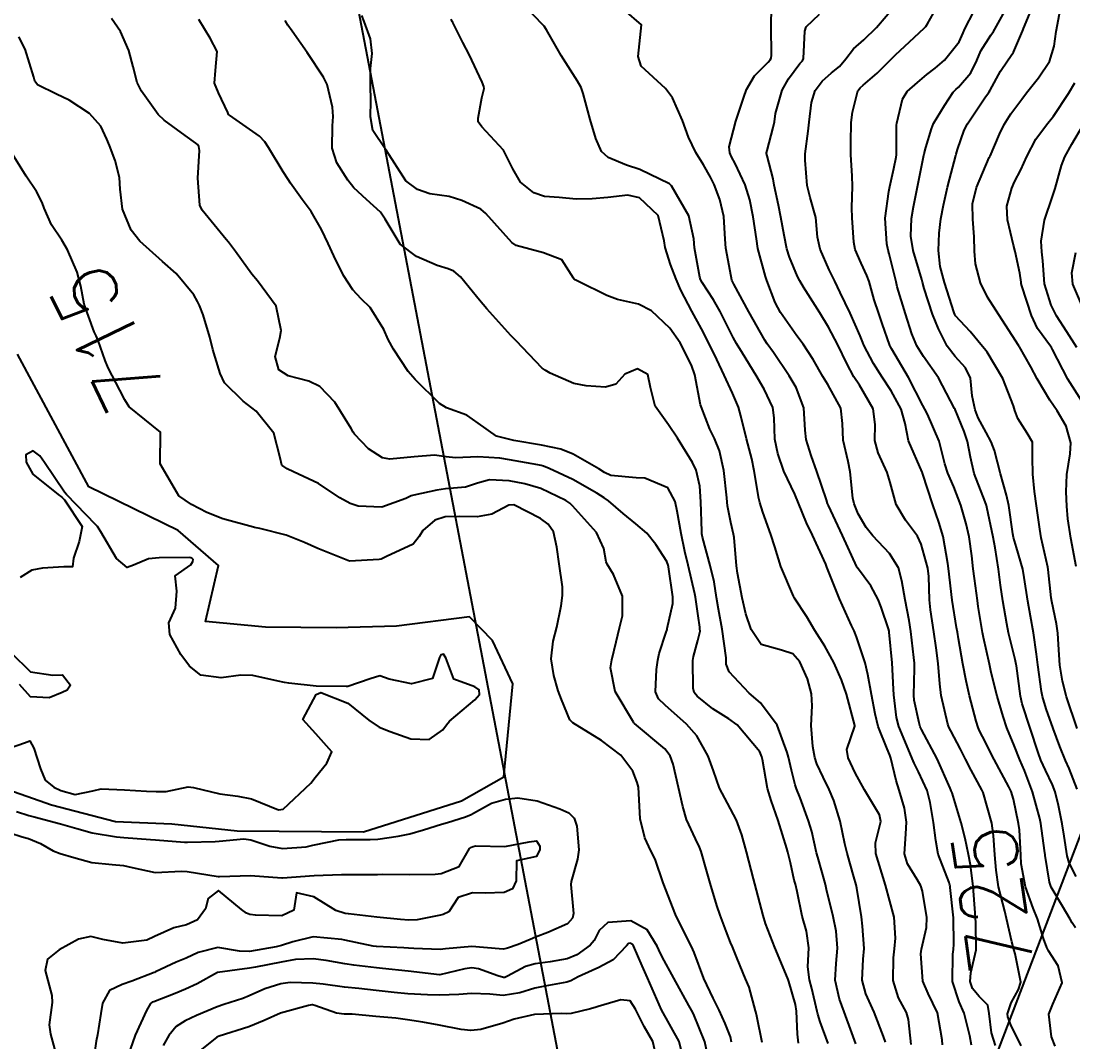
# Model space of a CAD drawing. Header units: metres. Extents: x 298520 to 308411, y 7433745 to 7450750.
# Drawn here: x 299496.4 to 299562.7, y 7449647.2 to 7449711.4 of the extents above; entities that cross this region are included whole.
import ezdxf
from ezdxf.enums import TextEntityAlignment as Align

# ---------------------------------------------------------------- set-up
doc = ezdxf.new("R2010")
doc.units = ezdxf.units.M
doc.header["$LTSCALE"] = 10
doc.linetypes.add('CONTINUO', pattern=[0])
for name, color, linetype in [('Cotas', 45, 'Continuous'), ('Curvas de Nivel 1m', 11, 'Continuous'), ('Curvas de Nivel 5m', 15, 'Continuous'), ('Hidrografia', 140, 'Continuous'), ('TEXTO', 45, 'Continuous')]:
    doc.layers.add(name, color=color, linetype=linetype)
doc.styles.add('Style-STANDARD', font='STANDARD.shx')

msp = doc.modelspace()

# ---------------------------------------------------------------- linework, layer by layer
at = {"layer": 'Curvas de Nivel 1m', "flags": 128}
for points, elevation in [([(299557.771, 7449646.934), (299557.511, 7449647.719), (299557.368, 7449648.941), (299557.281, 7449649.474), (299556.754, 7449650.015), (299556.329, 7449650.517), (299556.179, 7449650.949), (299556.226, 7449651.493), (299556.558, 7449652.944), (299556.535, 7449654.669), (299556.51, 7449654.945), (299556.489, 7449655.274), (299556.359, 7449656.947), (299556.203, 7449658.297), (299556.081, 7449658.952), (299555.871, 7449659.954), (299555.607, 7449660.959), (299555.035, 7449662.844), (299554.989, 7449662.969), (299554.965, 7449663.021), (299554.915, 7449663.137), (299554.092, 7449664.978), (299553.118, 7449666.822), (299553.037, 7449666.989), (299552.957, 7449667.256), (299552.657, 7449668.672), (299552.631, 7449668.995), (299552.673, 7449670.668), (299552.667, 7449670.995), (299552.633, 7449671.369), (299552.445, 7449672.996), (299552.337, 7449673.7), (299552.088, 7449675), (299551.881, 7449676.186), (299551.663, 7449677.004), (299551.086, 7449677.908), (299550.047, 7449679.026), (299549.623, 7449679.548), (299549.117, 7449680.418), (299548.86, 7449681.043), (299548.783, 7449681.388), (299548.627, 7449683.045), (299548.492, 7449683.714), (299548.181, 7449685.05), (299548.13, 7449686.104), (299548.024, 7449687.052), (299547.215, 7449688.544), (299546.898, 7449689.065), (299546.296, 7449690.137), (299545.648, 7449691.084), (299545.251, 7449691.627), (299544.238, 7449693.096), (299543.902, 7449693.723), (299543.374, 7449695.109), (299543.352, 7449695.167), (299543.295, 7449695.348), (299542.811, 7449697.115), (299542.711, 7449697.727), (299542.514, 7449699.118), (299542.29, 7449700.185), (299542.003, 7449701.124), (299541.376, 7449702.477), (299541.139, 7449702.892), (299541.035, 7449703.135), (299541, 7449703.525), (299541.413, 7449705.13), (299541.914, 7449706.639), (299542.081, 7449707.124), (299542.582, 7449707.983), (299543.459, 7449708.86), (299543.578, 7449708.991), (299543.639, 7449709.107), (299543.659, 7449709.301), (299543.634, 7449711.108), (299543.642, 7449711.265), (299543.681, 7449713.107)], 724), ([(299562.808, 7449654.341), (299562.598, 7449654.661), (299562.475, 7449654.875), (299562.003, 7449655.704), (299561.282, 7449656.893), (299561.165, 7449657.214), (299560.906, 7449658.899), (299560.899, 7449658.935), (299560.866, 7449659.197), (299560.622, 7449660.903), (299560.561, 7449661.23), (299560.101, 7449662.908), (299559.591, 7449664.248), (299559.31, 7449664.916), (299558.942, 7449665.818), (299558.493, 7449666.925), (299558.256, 7449667.635), (299557.875, 7449668.931), (299557.508, 7449670.424), (299557.402, 7449670.936), (299557.028, 7449672.613), (299556.964, 7449672.941), (299556.684, 7449674.58), (299556.63, 7449674.946), (299556.445, 7449676.328), (299556.367, 7449676.951), (299556.274, 7449677.763), (299556.107, 7449678.955), (299555.934, 7449679.781), (299555.581, 7449680.963), (299555.14, 7449682.112), (299554.769, 7449682.974), (299554.58, 7449683.555), (299554.228, 7449684.979), (299553.497, 7449686.68), (299553.318, 7449686.989), (299553.196, 7449687.229), (299552.302, 7449688.999), (299551.241, 7449690.787), (299551.158, 7449690.927), (299551.117, 7449691.012), (299550.63, 7449692.392), (299550.414, 7449693.023), (299550.139, 7449693.885), (299549.813, 7449695.032), (299549.678, 7449695.416), (299549.304, 7449696.188), (299548.926, 7449697.044), (299548.846, 7449697.519), (299548.746, 7449699.046), (299548.713, 7449699.682), (299548.756, 7449701.046), (299548.744, 7449701.671), (299548.666, 7449703.047), (299548.655, 7449703.786), (299548.678, 7449705.047), (299548.756, 7449705.71), (299549.095, 7449707.043), (299549.244, 7449707.233), (299549.438, 7449707.398), (299550.309, 7449708.168), (299551.17, 7449709.014), (299551.466, 7449709.308), (299552.346, 7449710.13), (299553.276, 7449710.992), (299553.376, 7449711.099), (299553.486, 7449711.256), (299554.434, 7449712.976)], 727), ([(299554.442, 7449646.973), (299554.411, 7449647.288), (299554.121, 7449648.976), (299553.531, 7449650.207), (299553.203, 7449650.986), (299553.068, 7449652.708), (299553.109, 7449652.987), (299553.43, 7449654.36), (299553.454, 7449654.984), (299553.182, 7449656.642), (299553.065, 7449656.988), (299552.847, 7449657.391), (299552.228, 7449658.371), (299552.045, 7449659.002), (299552.128, 7449660.254), (299552.164, 7449661.001), (299552.033, 7449661.866), (299551.711, 7449663.008), (299551.521, 7449663.613), (299551.182, 7449665.016), (299551.12, 7449665.203), (299550.942, 7449665.602), (299550.378, 7449667.026), (299550.183, 7449667.816), (299549.971, 7449669.03), (299549.73, 7449670.298), (299549.567, 7449671.034), (299549.027, 7449672.67), (299548.865, 7449673.042), (299548.702, 7449673.377), (299547.95, 7449675.051), (299547.182, 7449676.949), (299547.139, 7449677.059), (299547.076, 7449677.237), (299546.254, 7449679.073), (299545.874, 7449679.842), (299545.372, 7449681.086), (299545.131, 7449681.643), (299544.449, 7449683.097), (299544.055, 7449684.21), (299543.88, 7449685.103), (299543.831, 7449686.459), (299543.738, 7449687.105), (299543.21, 7449688.26), (299542.7, 7449689.115), (299541.829, 7449690.532), (299541.468, 7449691.128), (299541.249, 7449691.523), (299540.435, 7449693.143), (299540.015, 7449693.884), (299539.291, 7449694.985), (299539.194, 7449695.161), (299539.145, 7449695.311), (299538.813, 7449697.165), (299538.77, 7449697.716), (299538.451, 7449699.169), (299537.362, 7449701.061), (299537.234, 7449701.181), (299535.372, 7449702.101), (299534.524, 7449702.362), (299533.379, 7449702.84), (299532.96, 7449703.234), (299532.591, 7449704.042), (299532.243, 7449705.242), (299531.791, 7449706.885), (299531.664, 7449707.248), (299531.439, 7449707.658), (299530.406, 7449709.261), (299529.479, 7449710.881), (299529.332, 7449711.123), (299529.205, 7449711.274), (299528.361, 7449712.156)], 722), ([(299561.535, 7449646.888), (299561.301, 7449647.464), (299561.143, 7449648.894), (299561.388, 7449649.529), (299561.976, 7449650.882), (299561.723, 7449651.942), (299561.117, 7449652.895), (299561.002, 7449653.104), (299560.801, 7449653.667), (299560.428, 7449654.904), (299560.156, 7449655.574), (299559.662, 7449656.912), (299559.397, 7449658.376), (299559.36, 7449658.915), (299559.281, 7449660.514), (299559.231, 7449660.917), (299558.906, 7449662.443), (299558.764, 7449662.921), (299558.621, 7449663.218), (299557.691, 7449664.932), (299556.947, 7449666.387), (299556.762, 7449666.753), (299556.678, 7449666.944), (299556.551, 7449667.355), (299556.141, 7449668.953), (299555.92, 7449669.884), (299555.726, 7449670.959), (299555.453, 7449672.537), (299555.372, 7449672.965), (299555.32, 7449673.25), (299555.053, 7449674.97), (299554.818, 7449676.973), (299554.778, 7449677.273), (299554.472, 7449678.976), (299554.212, 7449679.879), (299553.833, 7449680.983), (299553.182, 7449682.96), (299553.17, 7449682.99), (299553.153, 7449683.026), (299552.3, 7449684.999), (299552.079, 7449686.106), (299551.826, 7449687.004), (299551.21, 7449688.15), (299550.624, 7449689.019), (299550.086, 7449689.882), (299549.485, 7449691.036), (299549.413, 7449691.205), (299549.252, 7449691.615), (299548.616, 7449693.047), (299547.985, 7449694.354), (299547.645, 7449695.056), (299547.3, 7449695.772), (299546.735, 7449697.066), (299546.566, 7449697.826), (299546.45, 7449699.069), (299546.107, 7449700.321), (299545.908, 7449701.075), (299545.775, 7449702.68), (299545.791, 7449703.076), (299545.972, 7449704.506), (299546.041, 7449705.074), (299546.192, 7449706.306), (299546.421, 7449707.07), (299546.849, 7449707.658), (299547.45, 7449708.184), (299547.937, 7449708.574), (299548.354, 7449709.051), (299548.827, 7449709.689), (299549.475, 7449710.261), (299550.27, 7449711.028), (299551.497, 7449712.455)], 726), ([(299562.863, 7449677.087), (299562.51, 7449678.879), (299562.325, 7449680.092), (299562.263, 7449680.883), (299562.229, 7449681.791), (299562.26, 7449682.883), (299562.47, 7449684.185), (299562.518, 7449684.88), (299562.221, 7449685.922), (299561.652, 7449686.885), (299561.203, 7449687.556), (299560.407, 7449688.902), (299559.989, 7449689.667), (299559.279, 7449690.919), (299559.267, 7449690.943), (299559.244, 7449690.982), (299557.974, 7449692.933), (299557.28, 7449694.054), (299556.835, 7449694.947), (299556.506, 7449696.154), (299556.45, 7449696.953), (299556.429, 7449697.851), (299556.337, 7449698.955), (299556.332, 7449699.934), (299556.578, 7449700.952), (299557.382, 7449702.857), (299557.413, 7449702.909), (299557.427, 7449702.94), (299558.016, 7449704.322), (299558.317, 7449704.931), (299558.747, 7449705.599), (299559.429, 7449706.529), (299559.735, 7449706.915), (299560.49, 7449707.862), (299561.179, 7449708.894), (299561.473, 7449709.85), (299561.592, 7449710.779), (299561.613, 7449710.889), (299561.919, 7449712.465)], 731), ([(299545.356, 7449647.08), (299545.291, 7449647.644), (299545.239, 7449649.083), (299545.179, 7449649.515), (299544.762, 7449650.965), (299544.716, 7449651.09), (299544.675, 7449651.18), (299543.866, 7449653.099), (299543.294, 7449654.62), (299543.143, 7449655.107), (299542.831, 7449656.303), (299542.614, 7449657.112), (299542.529, 7449657.43), (299542.088, 7449659.118), (299541.8, 7449660.194), (299541.46, 7449661.124), (299540.899, 7449662.187), (299540.392, 7449663.138), (299540.003, 7449664.223), (299539.681, 7449665.149), (299538.952, 7449666.436), (299538.312, 7449667.167), (299536.975, 7449668.369), (299536.554, 7449668.762), (299536.358, 7449669.189), (299536.414, 7449670.606), (299536.494, 7449671.188), (299536.591, 7449671.605), (299537.03, 7449672.953), (299537.082, 7449673.13), (299537.097, 7449673.179), (299537.455, 7449674.77), (299537.453, 7449675.176), (299537.17, 7449677.08), (299537.149, 7449677.179), (299537.076, 7449677.405), (299536.387, 7449678.482), (299535.8, 7449679.193), (299535.109, 7449679.784), (299534.328, 7449680.425), (299533.401, 7449681.226), (299533.126, 7449681.423), (299532.662, 7449681.703), (299531.143, 7449682.565), (299529.65, 7449683.273), (299529.29, 7449683.414), (299529.155, 7449683.446), (299528.953, 7449683.484), (299527.158, 7449683.805), (299526.56, 7449683.905), (299525.16, 7449683.992), (299523.76, 7449683.942), (299523.159, 7449683.995), (299522.424, 7449684.094), (299521.159, 7449683.99), (299519.617, 7449683.852), (299519.158, 7449683.93), (299518.267, 7449684.506), (299517.4, 7449685.417), (299517.307, 7449685.55), (299517.178, 7449685.787), (299516.15, 7449687.431), (299515.213, 7449688.42), (299514.525, 7449688.76), (299513.219, 7449689.096), (299512.637, 7449689.476), (299512.393, 7449690.316), (299512.686, 7449691.476), (299512.782, 7449691.943), (299512.464, 7449693.478), (299511.289, 7449695.083), (299510.922, 7449695.494), (299509.893, 7449696.918), (299509.46, 7449697.509), (299509.316, 7449697.687), (299507.797, 7449699.533), (299507.655, 7449699.844), (299507.533, 7449701.537), (299507.631, 7449703.294), (299507.597, 7449703.537), (299507.515, 7449703.659), (299507.395, 7449703.75), (299506.72, 7449704.226), (299505.409, 7449705.206), (299505.03, 7449705.564), (299503.97, 7449707.032), (299503.7, 7449707.577), (299503.448, 7449708.568), (299503.181, 7449709.584), (299502.659, 7449710.776), (299502.083, 7449711.601)], 717), ([(299547.229, 7449647.055), (299546.737, 7449648.419), (299546.578, 7449648.899), (299546.54, 7449649.063), (299546.203, 7449650.513), (299546.062, 7449651.071), (299545.959, 7449651.888), (299546.014, 7449653.072), (299545.863, 7449654.133), (299545.602, 7449655.078), (299545.288, 7449656.631), (299545.169, 7449657.085), (299545.1, 7449657.341), (299544.856, 7449658.44), (299544.695, 7449659.092), (299544.632, 7449659.325), (299544.091, 7449661.098), (299543.642, 7449662.363), (299543.418, 7449663.105), (299543.095, 7449664.944), (299543.061, 7449665.109), (299542.937, 7449665.413), (299541.496, 7449667.125), (299540.967, 7449667.491), (299539.965, 7449668.137), (299538.981, 7449668.921), (299538.786, 7449669.162), (299538.723, 7449669.425), (299538.704, 7449671.163), (299538.739, 7449671.431), (299539.022, 7449672.436), (299539.162, 7449673.027), (299539.157, 7449673.158), (299539.142, 7449673.267), (299539.041, 7449673.988), (299538.882, 7449675.162), (299538.84, 7449675.377), (299538.414, 7449677.167), (299538.214, 7449678.041), (299537.971, 7449679.171), (299537.72, 7449680.571), (299537.595, 7449681.175), (299537.136, 7449682.038), (299535.694, 7449682.645), (299535.145, 7449682.674), (299533.545, 7449682.826), (299533.15, 7449683.007), (299532.782, 7449683.234), (299531.162, 7449684.173), (299530.383, 7449684.479), (299529.167, 7449684.732), (299527.433, 7449685.034), (299527.171, 7449685.085), (299526.335, 7449685.308), (299525.181, 7449686.114), (299524.47, 7449686.615), (299523.19, 7449687.087), (299522.739, 7449687.355), (299521.215, 7449688.861), (299520.77, 7449689.375), (299519.845, 7449690.776), (299519.523, 7449691.387), (299519.252, 7449692.006), (299518.383, 7449693.403), (299517.813, 7449693.947), (299517.284, 7449694.509), (299516.694, 7449695.426), (299516.089, 7449696.648), (299515.738, 7449697.436), (299515.326, 7449698.318), (299514.661, 7449699.45), (299514.1, 7449700.209), (299513.361, 7449701.237), (299513.209, 7449701.472), (299512.891, 7449701.954), (299511.973, 7449703.484), (299511.75, 7449703.838), (299511.4, 7449704.181), (299509.516, 7449705.509), (299509.466, 7449705.562), (299509.415, 7449705.673), (299508.836, 7449706.928), (299508.584, 7449707.523), (299508.643, 7449708.324), (299508.745, 7449709.521), (299508.312, 7449710.368), (299507.596, 7449711.538)], 718), ([(299548.971, 7449647.038), (299548.73, 7449647.725), (299548.238, 7449649.045), (299547.944, 7449649.855), (299547.677, 7449651.051), (299547.734, 7449652.095), (299547.82, 7449653.05), (299547.728, 7449654.127), (299547.554, 7449655.053), (299547.136, 7449656.759), (299547.058, 7449657.058), (299546.85, 7449657.815), (299546.578, 7449658.782), (299546.507, 7449659.065), (299546.203, 7449660.397), (299546.003, 7449661.073), (299545.463, 7449662.523), (299545.246, 7449663.085), (299545.163, 7449663.334), (299544.925, 7449664.26), (299544.725, 7449665.092), (299544.655, 7449665.375), (299544.026, 7449667.099), (299542.977, 7449668.505), (299542.264, 7449669.117), (299540.996, 7449670.464), (299540.816, 7449670.948), (299540.805, 7449671.133), (299540.803, 7449671.336), (299540.554, 7449673.137), (299540.319, 7449674.415), (299540.207, 7449675.143), (299540.048, 7449676.13), (299539.798, 7449677.149), (299539.32, 7449678.936), (299539.275, 7449679.157), (299539.265, 7449679.318), (299539.218, 7449681.159), (299539.138, 7449682.142), (299538.919, 7449683.162), (299538.687, 7449683.636), (299537.747, 7449685.174), (299537.181, 7449686.019), (299536.339, 7449687.189), (299536.034, 7449688.368), (299535.883, 7449689.193), (299535.226, 7449689.545), (299534.414, 7449689.212), (299533.852, 7449688.581), (299533.21, 7449688.39), (299531.994, 7449688.459), (299531.213, 7449688.62), (299529.724, 7449689.272), (299529.396, 7449689.449), (299529.226, 7449689.584), (299527.573, 7449691.297), (299527.248, 7449691.636), (299525.737, 7449693.315), (299525.278, 7449693.856), (299524.626, 7449694.67), (299524.076, 7449695.338), (299523.646, 7449695.695), (299523.298, 7449695.842), (299522.608, 7449696.049), (299521.305, 7449696.622), (299520.28, 7449697.38), (299519.337, 7449698.968), (299519.032, 7449699.395), (299518.141, 7449700.198), (299517.358, 7449700.943), (299516.974, 7449701.424), (299516.29, 7449702.52), (299515.983, 7449703.434), (299516.002, 7449704.839), (299516.048, 7449705.434), (299516.011, 7449706.026), (299515.667, 7449707.438), (299515.44, 7449707.917), (299514.408, 7449709.451), (299513.476, 7449710.795), (299513.204, 7449711.188), (299513.019, 7449711.467)], 719), ([(299552.461, 7449646.994), (299552.298, 7449648.556), (299552.162, 7449648.999), (299551.667, 7449649.922), (299551.318, 7449651.012), (299551.34, 7449652.457), (299551.411, 7449653.011), (299551.476, 7449653.686), (299551.386, 7449655.011), (299550.843, 7449657.02), (299550.24, 7449659.026), (299550.21, 7449659.686), (299550.552, 7449661.023), (299550.47, 7449661.444), (299549.527, 7449663.034), (299548.923, 7449664.096), (299548.485, 7449665.044), (299548.415, 7449665.572), (299548.921, 7449667.04), (299548.922, 7449667.082), (299548.393, 7449669.046), (299548.079, 7449669.962), (299547.596, 7449671.054), (299547.018, 7449672.071), (299546.397, 7449673.07), (299545.884, 7449673.92), (299545.117, 7449675.089), (299545.094, 7449675.13), (299545.054, 7449675.214), (299544.244, 7449677.098), (299543.872, 7449678.321), (299543.631, 7449679.105), (299543.117, 7449680.503), (299542.925, 7449681.112), (299542.872, 7449681.367), (299542.57, 7449683.116), (299542.414, 7449683.864), (299542.084, 7449685.121), (299541.727, 7449686.585), (299541.577, 7449687.126), (299541.206, 7449688.002), (299540.674, 7449689.138), (299540.211, 7449690.124), (299539.718, 7449691.153), (299539.256, 7449692.049), (299538.651, 7449693.166), (299537.962, 7449694.497), (299537.656, 7449695.176), (299537.302, 7449696.11), (299536.956, 7449697.184), (299536.908, 7449697.595), (299536.524, 7449699.188), (299535.354, 7449700.316), (299534.616, 7449700.472), (299533.354, 7449700.331), (299532.358, 7449700.235), (299531.353, 7449700.233), (299530.296, 7449700.319), (299529.354, 7449700.385), (299528.691, 7449700.615), (299527.854, 7449701.293), (299527.375, 7449702.132), (299526.774, 7449703.306), (299525.408, 7449704.779), (299525.179, 7449705.092), (299525.178, 7449705.324), (299525.426, 7449706.612), (299525.562, 7449707.188), (299525.546, 7449707.319), (299525.437, 7449707.594), (299524.617, 7449709.333), (299524.227, 7449710.096), (299523.593, 7449711.348), (299523.556, 7449711.422), (299523.485, 7449711.555)], 721), ([(299556.26, 7449646.955), (299556.151, 7449647.533), (299555.794, 7449648.959), (299555.477, 7449649.686), (299555.057, 7449650.966), (299555.082, 7449652.672), (299555.124, 7449652.965), (299555.147, 7449653.315), (299555.136, 7449654.965), (299554.924, 7449656.886), (299554.917, 7449656.969), (299554.904, 7449657.029), (299554.845, 7449657.196), (299554.167, 7449658.977), (299554.016, 7449659.834), (299553.858, 7449660.98), (299553.663, 7449662.22), (299553.465, 7449662.984), (299552.925, 7449664.17), (299552.649, 7449664.713), (299552.527, 7449664.996), (299552.056, 7449666.116), (299551.694, 7449667.009), (299551.545, 7449667.588), (299551.363, 7449669.014), (299551.341, 7449669.37), (299551.267, 7449671.016), (299551.079, 7449672.963), (299551.074, 7449673.01), (299551.034, 7449673.168), (299550.567, 7449674.536), (299550.372, 7449675.02), (299549.915, 7449675.881), (299549.073, 7449677.01), (299549.055, 7449677.04), (299549.041, 7449677.073), (299548.125, 7449679.05), (299547.244, 7449680.936), (299547.195, 7449681.059), (299547.126, 7449681.285), (299546.516, 7449683.07), (299546.164, 7449684.076), (299545.838, 7449685.08), (299545.78, 7449685.682), (299545.698, 7449687.082), (299545.212, 7449688.372), (299544.776, 7449689.094), (299543.779, 7449690.563), (299543.395, 7449691.108), (299543.246, 7449691.336), (299542.228, 7449693.12), (299541.29, 7449694.87), (299541.196, 7449695.036), (299541.16, 7449695.132), (299540.86, 7449696.688), (299540.789, 7449697.138), (299540.752, 7449697.708), (299540.659, 7449699.14), (299540.412, 7449700.203), (299540.056, 7449701.15), (299539.828, 7449701.614), (299539.375, 7449702.378), (299538.894, 7449703.165), (299538.438, 7449704.129), (299538.058, 7449705.174), (299537.427, 7449706.611), (299536.994, 7449707.184), (299535.454, 7449708.604), (299535.266, 7449709.203), (299535.483, 7449711.2), (299534.396, 7449712.121)], 723), ([(299562.85, 7449657.571), (299562.417, 7449658.435), (299562.296, 7449658.879), (299562.109, 7449660.115), (299561.977, 7449660.884), (299561.739, 7449662.048), (299561.541, 7449662.891), (299561.374, 7449663.349), (299560.927, 7449664.265), (299560.638, 7449664.903), (299560.456, 7449665.387), (299559.954, 7449666.91), (299559.45, 7449668.441), (299559.339, 7449668.916), (299559.095, 7449670.826), (299559.084, 7449670.919), (299559.008, 7449671.245), (299558.597, 7449672.924), (299558.477, 7449673.487), (299558.228, 7449674.928), (299558.081, 7449675.912), (299557.953, 7449676.931), (299557.758, 7449678.268), (299557.627, 7449678.935), (299557.228, 7449680.832), (299557.202, 7449680.939), (299557.126, 7449681.16), (299556.437, 7449682.951), (299556.19, 7449683.981), (299556.017, 7449684.957), (299555.81, 7449685.592), (299555.224, 7449686.97), (299555.194, 7449687.039), (299554.185, 7449688.98), (299553.236, 7449690.325), (299552.812, 7449690.994), (299552.501, 7449691.747), (299552.107, 7449693.002), (299551.586, 7449694.71), (299551.507, 7449695.008), (299551.301, 7449695.865), (299551.071, 7449696.774), (299551.006, 7449697.015), (299550.929, 7449697.406), (299550.82, 7449699.018), (299551.055, 7449700.71), (299551.123, 7449701.014), (299551.374, 7449702.149), (299551.524, 7449702.866), (299551.539, 7449703.008), (299551.536, 7449704.884), (299551.548, 7449705.009), (299551.912, 7449706.521), (299552.202, 7449707.002), (299552.858, 7449707.58), (299553.449, 7449708.065), (299553.964, 7449708.474), (299554.57, 7449708.973), (299555.475, 7449710.137), (299555.736, 7449710.702), (299555.845, 7449710.956), (299556.409, 7449712.036)], 728), ([(299562.915, 7449663.074), (299562.416, 7449664.366), (299562.193, 7449664.881), (299561.818, 7449665.764), (299561.4, 7449666.893), (299560.971, 7449668.127), (299560.739, 7449668.902), (299560.678, 7449669.211), (299560.443, 7449670.906), (299560.346, 7449671.574), (299560.172, 7449672.909), (299559.984, 7449673.97), (299559.8, 7449674.913), (299559.585, 7449676.397), (299559.485, 7449676.916), (299559.093, 7449678.287), (299558.913, 7449678.922), (299558.873, 7449679.154), (299558.62, 7449680.925), (299558.467, 7449681.593), (299558.093, 7449682.931), (299557.705, 7449684.397), (299557.506, 7449684.937), (299557.179, 7449685.523), (299556.687, 7449686.446), (299556.488, 7449686.951), (299556.312, 7449687.848), (299556.194, 7449688.955), (299555.874, 7449689.605), (299555.236, 7449690.307), (299554.722, 7449690.975), (299554.183, 7449692.052), (299553.81, 7449692.985), (299553.287, 7449694.607), (299553.18, 7449694.991), (299553.127, 7449695.159), (299552.579, 7449696.997), (299552.43, 7449697.895), (299552.485, 7449698.999), (299552.616, 7449699.732), (299552.86, 7449700.995), (299552.941, 7449701.42), (299553.266, 7449702.991), (299553.29, 7449703.085), (299553.39, 7449703.481), (299553.732, 7449704.663), (299553.871, 7449704.985), (299554.571, 7449706.12), (299555.117, 7449706.965), (299555.269, 7449707.129), (299555.438, 7449707.271), (299556.225, 7449708.178), (299556.595, 7449708.949), (299556.856, 7449709.559), (299557.479, 7449710.554), (299557.638, 7449710.781), (299557.737, 7449710.937), (299558.368, 7449712.057)], 729), ([(299543.068, 7449647.107), (299542.74, 7449648.769), (299542.675, 7449649.044), (299542.66, 7449649.111), (299542.246, 7449650.606), (299542.035, 7449651.121), (299541.504, 7449652.408), (299541.198, 7449653.134), (299541.077, 7449653.417), (299540.803, 7449654.124), (299540.428, 7449655.144), (299540.226, 7449655.742), (299539.802, 7449657.146), (299539.586, 7449657.884), (299539.232, 7449659.154), (299539.133, 7449659.423), (299538.871, 7449659.939), (299538.312, 7449661.166), (299538.079, 7449661.985), (299537.8, 7449663.171), (299537.464, 7449664.638), (299537.278, 7449665.177), (299536.939, 7449665.608), (299535.035, 7449667.209), (299534.998, 7449667.245), (299534.964, 7449667.283), (299533.807, 7449669.222), (299533.521, 7449670.701), (299533.6, 7449671.224), (299533.885, 7449672.357), (299534.097, 7449673.219), (299534.273, 7449673.985), (299534.285, 7449675.218), (299533.713, 7449676.584), (299533.316, 7449677.228), (299533.251, 7449677.394), (299533.093, 7449678.234), (299532.645, 7449679.235), (299531.12, 7449680.916), (299530.949, 7449681.081), (299530.7, 7449681.256), (299529.134, 7449682.003), (299528.129, 7449682.299), (299527.141, 7449682.49), (299525.907, 7449682.546), (299525.138, 7449682.331), (299524.378, 7449682.088), (299523.132, 7449681.973), (299522.578, 7449681.908), (299521.126, 7449681.584), (299520.962, 7449681.536), (299520.628, 7449681.377), (299519.117, 7449680.837), (299517.634, 7449680.899), (299517.119, 7449681.067), (299516.481, 7449681.426), (299515.136, 7449682.318), (299513.554, 7449683.057), (299513.149, 7449683.236), (299512.827, 7449683.473), (299512.707, 7449683.925), (299512.316, 7449685.479), (299511.194, 7449686.865), (299510.375, 7449687.498), (299509.214, 7449688.658), (299508.942, 7449689.236), (299508.847, 7449689.516), (299508.48, 7449690.766), (299508.276, 7449691.525), (299507.864, 7449692.931), (299507.628, 7449693.535), (299507.515, 7449693.776), (299507.28, 7449694.209), (299506.167, 7449695.551), (299505.3, 7449696.304), (299503.88, 7449697.574), (299503.323, 7449698.281), (299502.774, 7449699.589), (299502.628, 7449700.864), (299502.588, 7449701.592), (299502.317, 7449702.658), (299501.957, 7449703.602), (299501.793, 7449704), (299501.405, 7449704.819), (299500.698, 7449705.617), (299499.421, 7449706.451), (299498.625, 7449706.842), (299497.431, 7449707.434), (299497.262, 7449707.662), (299497.189, 7449707.91), (299496.652, 7449709.668), (299496.257, 7449710.454)], 716), ([(299563.202, 7449687.498), (299562.328, 7449688.879), (299561.373, 7449690.757), (299561.302, 7449690.889), (299561.244, 7449690.977), (299560.429, 7449692.077), (299560.032, 7449692.908), (299559.436, 7449694.772), (299559.398, 7449694.918), (299559.382, 7449695.007), (299559.299, 7449695.574), (299559.015, 7449696.923), (299558.909, 7449697.334), (299558.534, 7449698.928), (299558.495, 7449699.785), (299558.792, 7449700.926), (299558.98, 7449701.31), (299559.374, 7449702.077), (299559.747, 7449702.915), (299560.311, 7449703.994), (299560.981, 7449704.896), (299561.419, 7449705.46), (299562.378, 7449706.881), (299562.775, 7449707.544)], 732), ([(299562.898, 7449690.873), (299562.27, 7449691.863), (299561.617, 7449692.886), (299561.273, 7449693.541), (299560.861, 7449694.896), (299560.745, 7449696.336), (299560.7, 7449696.899), (299560.649, 7449697.574), (299560.864, 7449698.897), (299561.358, 7449700.399), (299561.487, 7449700.763), (299561.528, 7449700.888), (299561.925, 7449702.337), (299562.134, 7449702.882), (299562.576, 7449703.697), (299563.272, 7449704.871)], 733), ([(299563.271, 7449693.411), (299562.649, 7449694.876), (299562.589, 7449695.588), (299562.84, 7449696.875)], 734), ([(299495.702, 7449665.672), (299496.605, 7449665.996), (299496.94, 7449666.106), (299497.204, 7449665.656), (299497.623, 7449664.353), (299497.905, 7449663.645), (299498.46, 7449663.188), (299498.906, 7449662.978), (299499.799, 7449662.726), (299500.906, 7449662.958), (299501.432, 7449663.081), (299502.907, 7449663.018), (299504.29, 7449662.953), (299504.906, 7449662.914), (299505.53, 7449662.931), (299506.91, 7449663.215), (299507.262, 7449663.184), (299508.905, 7449662.768), (299510.036, 7449662.635), (299510.903, 7449662.465), (299512.611, 7449661.758), (299512.896, 7449661.811), (299514.636, 7449663.444), (299514.917, 7449663.808), (299515.643, 7449664.716), (299515.96, 7449665.43), (299514.95, 7449666.55), (299514.144, 7449667.452), (299514.979, 7449669.031), (299515.269, 7449669.148), (299516.974, 7449668.491), (299518.29, 7449667.407), (299518.956, 7449666.968), (299519.633, 7449666.71), (299520.946, 7449666.231), (299522.102, 7449666.202), (299522.955, 7449666.806), (299523.182, 7449667.125), (299523.372, 7449667.344), (299524.977, 7449668.705), (299525.271, 7449669.026), (299525.246, 7449669.317), (299524.985, 7449669.51), (299523.644, 7449669.995), (299523.143, 7449671.348), (299523.006, 7449671.567), (299522.823, 7449671.534), (299522.753, 7449671.353), (299522.315, 7449670.031), (299520.986, 7449669.696), (299519.585, 7449669.987), (299518.991, 7449670.201), (299518.376, 7449670.019), (299516.984, 7449669.539), (299516.875, 7449669.53), (299514.984, 7449669.554), (299513.258, 7449669.738), (299512.986, 7449669.787), (299512.594, 7449669.867), (299510.99, 7449670.219), (299510.239, 7449670.249), (299508.989, 7449670.079), (299507.719, 7449670.258), (299506.996, 7449670.806), (299506.464, 7449671.545), (299505.76, 7449672.815), (299505.7, 7449673.553), (299506.115, 7449674.476), (299506.213, 7449675.548), (299506.107, 7449676.509), (299507.078, 7449677.206), (299507.221, 7449677.398), (299507.235, 7449677.538), (299507.153, 7449677.608), (299507.084, 7449677.632), (299506.976, 7449677.649), (299505.084, 7449677.637), (299504.415, 7449677.57), (299503.481, 7449677.179), (299503.075, 7449677.035), (299502.398, 7449677.597), (299501.421, 7449679.285), (299501.196, 7449679.609), (299501.104, 7449679.715), (299499.245, 7449681.629), (299499.125, 7449681.778), (299497.859, 7449683.649), (299497.573, 7449684.07), (299497.16, 7449684.383), (299496.689, 7449684.133), (299496.719, 7449683.664), (299497.141, 7449682.896), (299498.733, 7449681.636), (299498.956, 7449681.468), (299499.12, 7449681.298), (299500.231, 7449679.619), (299500.042, 7449678.672), (299499.704, 7449677.624), (299499.637, 7449677.062), (299499.075, 7449677.072), (299497.743, 7449676.98), (299497.071, 7449676.854), (299496.325, 7449676.406)], 714), ([(299495.755, 7449671.673), (299496.995, 7449670.465), (299498.392, 7449670.239), (299498.992, 7449670.262), (299499.495, 7449669.625), (299499.298, 7449669.308), (299498.978, 7449669.158), (299498.156, 7449668.824), (299496.975, 7449668.889), (299496.289, 7449669.667)], 714), ([(299494.876, 7449660.575), (299496.458, 7449660.075), (299496.867, 7449659.959), (299497.623, 7449659.649), (299498.41, 7449659.188), (299498.857, 7449659.014), (299499.719, 7449658.756), (299500.851, 7449658.454), (299502.131, 7449658.316), (299502.85, 7449658.254), (299503.397, 7449658.131), (299504.845, 7449657.817), (299506.492, 7449657.898), (299506.846, 7449657.894), (299508.798, 7449657.566), (299508.843, 7449657.564), (299508.892, 7449657.567), (299510.844, 7449657.63), (299512.819, 7449657.495), (299512.843, 7449657.49), (299512.865, 7449657.491), (299514.845, 7449657.622), (299516.581, 7449657.687), (299516.846, 7449657.693), (299518.559, 7449657.69), (299518.846, 7449657.703), (299519.174, 7449657.723), (299520.846, 7449657.692), (299522.486, 7449657.714), (299522.847, 7449657.749), (299523.993, 7449658.197), (299524.634, 7449659.332), (299524.773, 7449659.422), (299524.864, 7449659.455), (299525.044, 7449659.506), (299526.865, 7449659.458), (299528.393, 7449659.759), (299528.868, 7449659.815), (299529.066, 7449659.478), (299529.072, 7449659.277), (299528.858, 7449658.825), (299527.6, 7449658.548), (299527.573, 7449657.293), (299527.343, 7449656.787), (299526.832, 7449656.566), (299525.625, 7449656.524), (299524.831, 7449656.535), (299523.92, 7449656.246), (299523.327, 7449655.345), (299522.982, 7449655.177), (299522.811, 7449655.134), (299521.335, 7449654.838), (299520.807, 7449654.815), (299520.286, 7449654.856), (299518.809, 7449655.013), (299517.014, 7449655.214), (299516.811, 7449655.249), (299516.215, 7449655.426), (299514.826, 7449656.284), (299513.738, 7449656.548), (299513.577, 7449655.459), (299512.809, 7449655.096), (299511.167, 7449655.129), (299510.81, 7449655.174), (299510.584, 7449655.266), (299510.279, 7449655.498), (299508.83, 7449656.687), (299508.169, 7449656.18), (299508.008, 7449655.528), (299507.5, 7449654.839), (299506.803, 7449654.519), (299506.009, 7449654.339), (299504.795, 7449653.784), (299504.303, 7449653.567), (299502.791, 7449653.366), (299501.54, 7449653.603), (299500.795, 7449653.785), (299500.009, 7449653.622), (299498.786, 7449652.958), (299498.055, 7449652.373), (299497.915, 7449651.649), (299498.319, 7449650.075), (299498.359, 7449649.644), (299498.154, 7449648.221), (299498.243, 7449647.645), (299498.706, 7449645.942)], 716), ([(299539.678, 7449646.181), (299539.467, 7449647.153), (299538.741, 7449648.922), (299538.616, 7449649.161), (299538.459, 7449649.452), (299537.514, 7449651.173), (299536.786, 7449652.502), (299536.558, 7449652.951), (299536.456, 7449653.185), (299535.828, 7449654.219), (299534.809, 7449654.784), (299533.353, 7449654.679), (299532.802, 7449654.165), (299532.493, 7449653.535), (299532.25, 7449653.235), (299531.398, 7449652.633), (299530.784, 7449652.394), (299529.722, 7449652.206), (299528.781, 7449652.076), (299528.173, 7449651.892), (299527.028, 7449651.297), (299526.856, 7449651.214), (299526.772, 7449651.209), (299526.425, 7449651.305), (299525.205, 7449651.751), (299524.778, 7449651.814), (299524.348, 7449651.764), (299522.773, 7449651.384), (299522.74, 7449651.383), (299520.775, 7449651.605), (299519.163, 7449651.781), (299518.777, 7449651.818), (299517.356, 7449651.991), (299516.78, 7449652.079), (299515.62, 7449652.27), (299514.782, 7449652.39), (299513.675, 7449652.35), (299512.78, 7449652.181), (299511.158, 7449651.868), (299510.776, 7449651.807), (299508.773, 7449651.52), (299507.476, 7449650.82), (299506.757, 7449650.478), (299506.098, 7449650.202), (299504.745, 7449649.686), (299504.654, 7449649.651), (299504.537, 7449649.563), (299504.298, 7449649.126), (299503.584, 7449647.577), (299502.962, 7449645.843)], 714), ([(299538.233, 7449645.632), (299537.847, 7449647.169), (299536.743, 7449649.18), (299535.862, 7449651.194), (299535.522, 7449651.941), (299534.961, 7449653.207), (299534.894, 7449653.309), (299534.794, 7449653.368), (299534.662, 7449653.343), (299534.535, 7449653.213), (299533.69, 7449652.315), (299532.779, 7449651.835), (299532.359, 7449651.652), (299531.488, 7449651.243), (299531.016, 7449651.001), (299530.768, 7449650.908), (299529.381, 7449650.653), (299528.762, 7449650.527), (299527.809, 7449650.238), (299526.755, 7449650.085), (299525.912, 7449650.156), (299524.756, 7449650.211), (299523.957, 7449650.136), (299522.754, 7449650.096), (299521.988, 7449650.124), (299520.755, 7449650.18), (299519.885, 7449650.254), (299518.758, 7449650.391), (299517.66, 7449650.51), (299516.761, 7449650.595), (299515.415, 7449650.782), (299514.764, 7449650.861), (299513.334, 7449650.892), (299512.763, 7449650.818), (299511.736, 7449650.502), (299510.751, 7449650.057), (299510.352, 7449649.893), (299509.158, 7449649.514), (299508.741, 7449649.364), (299507.447, 7449648.822), (299506.732, 7449648.489), (299506.161, 7449648.114), (299505.689, 7449647.55), (299505.343, 7449646.927)], 713), ([(299536.623, 7449645.252), (299536.184, 7449647.188), (299535.65, 7449648.114), (299535.088, 7449649.205), (299534.751, 7449649.747), (299534.162, 7449649.805), (299532.745, 7449649.385), (299532.628, 7449649.348), (299532.255, 7449649.235), (299531.038, 7449648.949), (299530.74, 7449648.927), (299530.419, 7449648.934), (299528.739, 7449648.878), (299527.447, 7449648.582), (299526.733, 7449648.34), (299525.351, 7449647.943), (299524.728, 7449647.866), (299524.123, 7449647.943), (299522.732, 7449648.216), (299521.706, 7449648.387), (299520.735, 7449648.541), (299519.994, 7449648.639), (299518.737, 7449648.761), (299517.258, 7449648.895), (299516.738, 7449648.909), (299516.268, 7449648.956), (299514.889, 7449649.439), (299514.743, 7449649.478), (299514.705, 7449649.479), (299514.49, 7449649.444), (299512.738, 7449648.959), (299511.706, 7449648.507), (299510.729, 7449648.097), (299508.872, 7449647.518), (299508.764, 7449647.478), (299508.722, 7449647.454), (299507.653, 7449646.586)], 712)]:
    msp.add_lwpolyline(points, dxfattribs=dict(at, elevation=elevation))
at = {"layer": 'Curvas de Nivel 5m', "flags": 128}
for points, elevation in [([(299562.925, 7449666.898), (299562.252, 7449668.881), (299561.984, 7449669.876), (299561.833, 7449670.888), (299561.737, 7449672.174), (299561.698, 7449672.89), (299561.625, 7449673.477), (299561.322, 7449674.896), (299561.285, 7449675.127), (299561.099, 7449676.9), (299561.075, 7449677.05), (299560.659, 7449678.904), (299560.57, 7449679.444), (299560.357, 7449680.908), (299560.232, 7449681.813), (299560.122, 7449682.91), (299560.113, 7449683.961), (299560.114, 7449684.911), (299559.758, 7449685.491), (299559.188, 7449686.412), (299558.997, 7449686.922), (299558.914, 7449687.206), (299558.23, 7449688.93), (299557.239, 7449690.588), (299557.089, 7449690.79), (299556.965, 7449690.944), (299556.178, 7449691.882), (299555.262, 7449692.883), (299555.21, 7449692.971), (299555.178, 7449693.057), (299554.561, 7449694.977), (299554.29, 7449695.993), (299554.176, 7449696.981), (299554.226, 7449698.084), (299554.332, 7449698.98), (299554.49, 7449699.84), (299554.752, 7449700.976), (299554.875, 7449701.468), (299555.265, 7449702.971), (299555.291, 7449703.064), (299555.389, 7449703.361), (299555.809, 7449704.562), (299556.009, 7449704.961), (299557.148, 7449706.662), (299557.354, 7449706.941), (299557.382, 7449706.993), (299557.435, 7449707.092), (299558.094, 7449708.293), (299558.538, 7449708.929), (299558.903, 7449709.491), (299559.482, 7449710.813), (299559.52, 7449710.919), (299559.54, 7449710.975), (299560.333, 7449712.908)], 730), ([(299550.844, 7449647.138), (299550.728, 7449647.49), (299550.122, 7449649.026), (299549.604, 7449650.182), (299549.368, 7449651.034), (299549.447, 7449652.37), (299549.501, 7449653.033), (299549.398, 7449654.443), (299549.329, 7449655.035), (299549.042, 7449656.836), (299548.992, 7449657.039), (299548.848, 7449657.548), (299548.425, 7449659.044), (299548.29, 7449659.625), (299547.991, 7449661.049), (299547.593, 7449662.363), (299547.302, 7449663.056), (299546.921, 7449663.823), (299546.518, 7449664.656), (299546.392, 7449665.068), (299546.257, 7449665.757), (299546.153, 7449667.072), (299546.22, 7449668.316), (299546.191, 7449669.072), (299545.923, 7449670.007), (299545.448, 7449671.083), (299545.01, 7449671.587), (299544.283, 7449671.828), (299543.019, 7449672.173), (299542.392, 7449673.116), (299542.053, 7449674.109), (299541.807, 7449675.122), (299541.516, 7449676.678), (299541.458, 7449677.126), (299541.307, 7449678.921), (299541.275, 7449679.128), (299541.11, 7449679.857), (299540.898, 7449680.911), (299540.874, 7449681.134), (299540.851, 7449681.41), (299540.657, 7449683.137), (299540.395, 7449684.372), (299540.063, 7449685.147), (299539.775, 7449685.747), (299539.228, 7449687.159), (299539.195, 7449687.279), (299538.84, 7449689.164), (299538.624, 7449689.771), (299537.905, 7449691.173), (299537.257, 7449692.11), (299536.107, 7449693.192), (299535.277, 7449693.602), (299533.969, 7449693.909), (299533.282, 7449694.164), (299531.498, 7449695.041), (299531.292, 7449695.144), (299531.23, 7449695.188), (299531.18, 7449695.252), (299530.45, 7449696.408), (299529.309, 7449696.839), (299527.582, 7449697.297), (299527.316, 7449697.496), (299525.668, 7449699.317), (299525.346, 7449699.584), (299524.157, 7449700.144), (299523.353, 7449700.382), (299522.148, 7449700.569), (299521.357, 7449700.823), (299520.632, 7449701.377), (299519.392, 7449703.313), (299519.336, 7449703.391), (299518.543, 7449704.542), (299518.398, 7449705.405), (299518.432, 7449706.414), (299518.406, 7449707.405), (299518.405, 7449708.449), (299518.51, 7449709.404), (299518.394, 7449710.328), (299518.008, 7449711.412), (299517.857, 7449711.785)], 720), ([(299559.391, 7449646.913), (299558.736, 7449648.233), (299558.542, 7449648.724), (299558.537, 7449648.923), (299558.75, 7449649.61), (299559.226, 7449650.448), (299559.37, 7449650.914), (299559.013, 7449652.695), (299558.942, 7449652.919), (299558.798, 7449653.446), (299558.476, 7449654.923), (299558.362, 7449655.383), (299557.967, 7449656.929), (299557.808, 7449657.975), (299557.736, 7449658.931), (299557.653, 7449660.154), (299557.535, 7449660.933), (299556.989, 7449662.862), (299556.963, 7449662.94), (299556.914, 7449663.031), (299556.234, 7449664.259), (299555.893, 7449664.956), (299555.575, 7449665.596), (299554.951, 7449666.742), (299554.839, 7449666.971), (299554.772, 7449667.156), (299554.344, 7449668.976), (299554.257, 7449669.71), (299554.157, 7449670.978), (299554.038, 7449671.96), (299553.893, 7449672.981), (299553.677, 7449674.354), (299553.617, 7449674.984), (299553.584, 7449676.469), (299553.513, 7449676.986), (299553.095, 7449678.488), (299552.852, 7449678.993), (299552.113, 7449680), (299551.524, 7449681.006), (299551.143, 7449682.374), (299550.953, 7449683.013), (299550.387, 7449684.243), (299550.163, 7449685.025), (299550.184, 7449686.026), (299550.06, 7449687.027), (299549.215, 7449688.506), (299548.846, 7449689.044), (299548.407, 7449689.873), (299547.835, 7449691.054), (299547.259, 7449692.163), (299546.717, 7449693.066), (299545.681, 7449694.684), (299545.44, 7449695.079), (299545.296, 7449695.36), (299544.791, 7449696.571), (299544.632, 7449697.09), (299544.465, 7449697.954), (299544.254, 7449699.096), (299544.094, 7449699.843), (299543.84, 7449701.103), (299543.763, 7449701.5), (299543.381, 7449702.952), (299543.343, 7449703.11), (299543.344, 7449703.15), (299543.386, 7449703.298), (299543.77, 7449704.742), (299543.843, 7449705.104), (299543.924, 7449705.609), (299544.335, 7449707.096), (299544.731, 7449707.803), (299545.458, 7449708.768), (299545.606, 7449708.934), (299545.683, 7449709.078), (299545.761, 7449710.796), (299545.842, 7449711.076), (299546.683, 7449711.876)], 725), ([(299541.149, 7449647.134), (299541.074, 7449647.482), (299540.735, 7449648.311), (299540.366, 7449649.144), (299539.983, 7449649.915), (299539.404, 7449651.154), (299538.787, 7449652.793), (299538.629, 7449653.162), (299538.437, 7449653.523), (299537.62, 7449655.172), (299536.843, 7449657.18), (299536.332, 7449658.662), (299536.071, 7449659.192), (299535.678, 7449660.005), (299535.395, 7449661.202), (299535.305, 7449662.806), (299535.275, 7449663.205), (299535.206, 7449663.496), (299534.923, 7449664.195), (299534.169, 7449665.218), (299532.947, 7449666.144), (299531.158, 7449667.248), (299530.965, 7449667.444), (299530.426, 7449668.707), (299530.23, 7449669.261), (299529.952, 7449670.225), (299529.785, 7449671.268), (299529.902, 7449672.385), (299530.141, 7449673.263), (299530.406, 7449674.619), (299530.488, 7449675.258), (299530.5, 7449675.819), (299530.293, 7449677.262), (299530.141, 7449678.312), (299529.926, 7449679.268), (299529.588, 7449679.754), (299529.111, 7449680.124), (299527.439, 7449680.977), (299527.12, 7449680.959), (299526.036, 7449680.388), (299525.112, 7449680.219), (299524.019, 7449680.243), (299523.112, 7449680.213), (299522.451, 7449680.015), (299521.694, 7449679.364), (299521.474, 7449678.991), (299521.094, 7449678.506), (299519.401, 7449677.711), (299519.085, 7449677.562), (299518.959, 7449677.527), (299517.083, 7449677.42), (299515.091, 7449678.235), (299514.244, 7449678.602), (299513.099, 7449679.057), (299511.438, 7449679.487), (299511.104, 7449679.551), (299511.03, 7449679.565), (299509.109, 7449680.099), (299508.083, 7449680.496), (299507.117, 7449680.991), (299506.338, 7449681.548), (299505.153, 7449683.56), (299505.173, 7449685.56), (299503.196, 7449687.149), (299502.917, 7449687.593), (299502.618, 7449688.187), (299501.88, 7449689.603), (299501.688, 7449690.064), (299501.24, 7449691.321), (299501.113, 7449691.611), (299500.99, 7449691.869), (299500.363, 7449693.619), (299500.152, 7449694.754), (299499.919, 7449695.624), (299499.314, 7449697.042), (299498.956, 7449697.636), (299498.305, 7449698.618), (299497.846, 7449699.652), (299497.71, 7449700.018), (299497.353, 7449700.703), (299496.72, 7449701.666), (299495.569, 7449703.5)], 715), ([(299496.1, 7449661.668), (299496.889, 7449661.419), (299497.209, 7449661.334), (299498.882, 7449660.895), (299499.904, 7449660.593), (299500.874, 7449660.329), (299502.394, 7449660.071), (299502.869, 7449660.023), (299504.535, 7449659.898), (299504.868, 7449659.874), (299506.676, 7449659.732), (299506.866, 7449659.726), (299508.614, 7449659.775), (299508.867, 7449659.79), (299510.43, 7449659.936), (299510.869, 7449659.881), (299512.068, 7449659.478), (299512.861, 7449659.326), (299514.345, 7449659.448), (299514.768, 7449659.538), (299514.865, 7449659.561), (299516.418, 7449659.877), (299516.87, 7449659.902), (299518.385, 7449659.89), (299518.871, 7449659.915), (299520.148, 7449660.107), (299520.876, 7449660.264), (299521.742, 7449660.499), (299522.878, 7449660.864), (299523.246, 7449660.98), (299524.384, 7449661.335), (299524.748, 7449661.468), (299524.886, 7449661.549), (299526.019, 7449662.186), (299526.9, 7449662.438), (299527.674, 7449662.519), (299528.899, 7449662.342), (299530.328, 7449661.821), (299530.888, 7449661.569), (299531.239, 7449661.246), (299531.39, 7449660.732), (299531.518, 7449659.243), (299531.446, 7449658.655), (299531.037, 7449657.248), (299531.028, 7449657.06), (299531.193, 7449655.246), (299531.117, 7449654.939), (299530.806, 7449654.583), (299529.579, 7449654.047), (299528.798, 7449653.748), (299528.469, 7449653.61), (299527.708, 7449653.291), (299527.037, 7449653.051), (299526.79, 7449653), (299526.507, 7449653.021), (299524.791, 7449653.161), (299523.132, 7449653.004), (299522.789, 7449652.977), (299521.124, 7449653.032), (299520.79, 7449653.066), (299520.501, 7449653.086), (299518.791, 7449653.164), (299518.579, 7449653.191), (299517.485, 7449653.413), (299516.794, 7449653.569), (299516.606, 7449653.611), (299514.796, 7449653.776), (299513.512, 7449653.459), (299512.79, 7449653.221), (299512.461, 7449653.145), (299510.787, 7449652.85), (299510.149, 7449652.862), (299508.789, 7449653.106), (299507.54, 7449652.777), (299506.782, 7449652.423), (299506.161, 7449652.165), (299504.859, 7449651.559), (299504.799, 7449651.533), (299504.772, 7449651.521), (299503.368, 7449650.977), (299502.761, 7449650.777), (299501.963, 7449650.39), (299501.53, 7449649.602), (299501.408, 7449648.932), (299501.199, 7449647.605), (299501.127, 7449647.198), (299500.898, 7449645.608)], 715)]:
    msp.add_lwpolyline(points, dxfattribs=dict(at, elevation=elevation))
at = {"layer": 'Hidrografia'}
msp.add_lwpolyline([(299494.756, 7449663.314), (299498.312, 7449662.082), (299502.34, 7449661.031), (299505.896, 7449660.886), (299509.996, 7449660.451), (299517.956, 7449660.377), (299524.125, 7449662.334), (299526.81, 7449663.856), (299527.364, 7449669.698), (299526.088, 7449672.43), (299524.629, 7449673.923), (299520.034, 7449673.34), (299516.241, 7449673.231), (299511.792, 7449673.268), (299507.999, 7449673.632), (299508.829, 7449677.145), (299506.277, 7449679.367), (299500.66, 7449682.099), (299496.17, 7449690.46)], dxfattribs=at)
at = {"layer": 'TEXTO', "linetype": 'CONTINUO'}
for points in [[(299541.025, 7449602.338, 0), (299611.814, 7449787.556, 0)], [(299538.825, 7449601.461, 0), (299505.755, 7449774.252, 0)]]:
    msp.add_polyline3d(points, dxfattribs=at)

# ---------------------------------------------------------------- texts
at = {"layer": 'Cotas', "style": 'Style-STANDARD'}
for s, rotation, p in [('715', 115.70848, (299501.79, 7449691.444, 715)), ('725', 98.07188, (299557.574, 7449656.11, 725))]:
    msp.add_text(s, height=4, rotation=rotation, dxfattribs=at).set_placement(p, align=Align.MIDDLE_CENTER)

doc.saveas('drawing.dxf')
